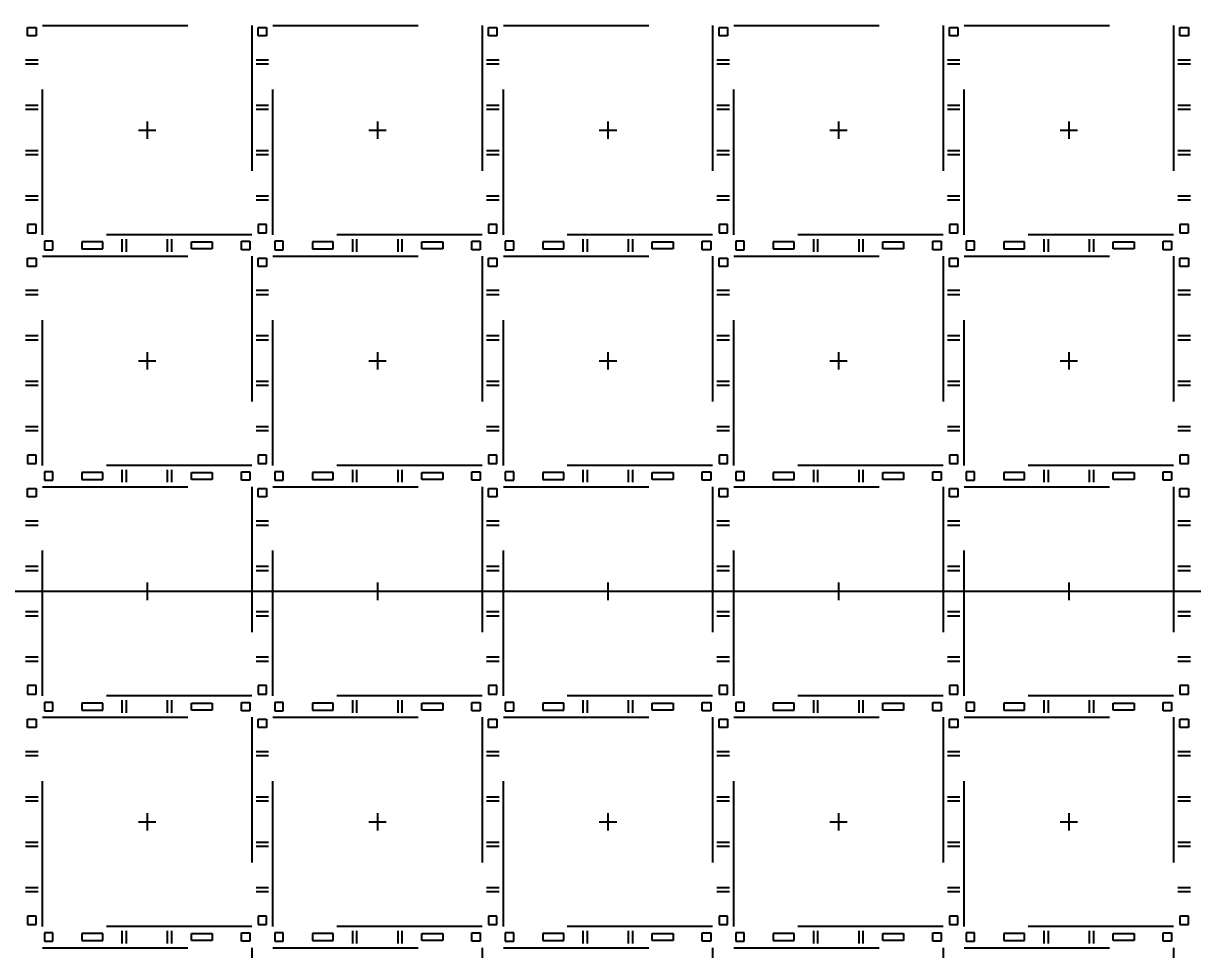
# Model space of a CAD drawing. Header units: millimetres. Extents: x 403.41 to 412.09, y 87.14 to 92.98.
# Drawn here: x 406.911 to 407.917, y 89.84 to 90.637 of the extents above; entities that cross this region are included whole.
import ezdxf

# ---------------------------------------------------------------- set-up
doc = ezdxf.new("R2010")
doc.units = ezdxf.units.MM
doc.header["$LTSCALE"] = 0.5
doc.header["$PDMODE"] = 98
for name, pattern in [('CENTER', [50.8, 31.75, -6.35, 6.35, -6.35]), ('HIDDEN', [0.375, 0.25, -0.125]), ('PHANTOM', [2.5, 1.25, -0.25, 0.25, -0.25, 0.25, -0.25])]:
    doc.linetypes.add(name, pattern=pattern)
for name, color, linetype in [('BTM', 7, 'HIDDEN'), ('CEN', 2, 'CENTER'), ('DIM', 3, 'Continuous'), ('PKG', 1, 'PHANTOM')]:
    doc.layers.add(name, color=color, linetype=linetype)
doc.styles.add('SIMPLEX', font='simplex.shx', dxfattribs={"bigfont": 'AllInOneBig.shx'})
doc.dimstyles.new('Standard2', dxfattribs={"dimtxt": 0.07, "dimasz": 0.08, "dimexe": 0.01, "dimexo": 0.01, "dimgap": 0.015, "dimtad": 1, "dimdec": 3, "dimlfac": 16.666667, "dimrnd": 0.0001, "dimzin": 1, "dimtxsty": 'SIMPLEX', "dimcen": 0.01, "dimclrd": 256, "dimclre": 256, "dimclrt": 256, "dimazin": 3, "dimtp": 0.03, "dimtm": 0.05, "dimtfac": 0.8, "dimtdec": 3, "dimtmove": 0, "dimatfit": 3, "dimfxl": 0.05, "dimtzin": 4, "dimlwd": -1, "dimlwe": -1})

# ---------------------------------------------------------------- blocks, each defined once
blk = doc.blocks.new('*D55')
at = {"layer": 'Defpoints', "color": 0, "ltscale": 0.1, "transparency": 16777216}
for p in [(406.7204, 90.1484), (406.7295, 90.1484), (409.2231, 90.1484)]:
    blk.add_point(p, dxfattribs=at)
at = {"layer": 'DIM', "ltscale": 0.1, "transparency": 16777216}
blk.add_line((406.7395, 90.1484), (409.2231, 90.1484), dxfattribs=at)
at = {"layer": 'DIM', "ltscale": 0.1, "transparency": 16777216, "insert": (409.3781, 90.1484), "char_height": 0.07, "attachment_point": 5, "rotation": 360, "style": 'SIMPLEX'}
blk.add_mtext('\\A1;0.000', dxfattribs=at)
blk = doc.blocks.new('*D54')
at = {"layer": 'Defpoints', "color": 0, "ltscale": 0.1, "transparency": 16777216}
for p in [(407.8604, 92.6376), (407.8604, 92.2273), (406.7204, 90.1484)]:
    blk.add_point(p, dxfattribs=at)
at = {"layer": 'DIM', "ltscale": 0.1, "transparency": 16777216}
blk.add_line((407.8604, 92.2373), (407.8604, 92.6376), dxfattribs=at)
at = {"layer": 'DIM', "ltscale": 0.1, "transparency": 16777216, "insert": (407.8604, 92.8193), "char_height": 0.07, "attachment_point": 5, "rotation": 90, "style": 'SIMPLEX'}
blk.add_mtext('\\A1;19.000', dxfattribs=at)
blk = doc.blocks.new('*D37')
at = {"layer": 'Defpoints', "color": 0, "ltscale": 0.1, "transparency": 16777216}
for p in [(408.6252, 92.6376), (408.6252, 92.2904), (406.7204, 90.1484)]:
    blk.add_point(p, dxfattribs=at)
at = {"layer": 'DIM', "ltscale": 0.1, "transparency": 16777216}
blk.add_line((408.6252, 92.3004), (408.6252, 92.6376), dxfattribs=at)
at = {"layer": 'DIM', "ltscale": 0.1, "transparency": 16777216, "insert": (408.6252, 92.8193), "char_height": 0.07, "attachment_point": 5, "rotation": 90, "style": 'SIMPLEX'}
blk.add_mtext('\\A1;31.747', dxfattribs=at)
blk = doc.blocks.new('*D38')
at = {"layer": 'Defpoints', "color": 0, "ltscale": 0.1, "transparency": 16777216}
for p in [(408.5262, 92.6376), (408.5952, 91.7654), (406.7204, 90.1484)]:
    blk.add_point(p, dxfattribs=at)
at = {"layer": 'DIM', "ltscale": 0.1, "transparency": 16777216}
for p, q in [((408.5262, 92.4776), (408.5262, 92.6376)), ((408.5952, 92.3176), (408.5262, 92.4776)), ((408.5952, 91.7754), (408.5952, 92.3176))]:
    blk.add_line(p, q, dxfattribs=at)
at = {"layer": 'DIM', "ltscale": 0.1, "transparency": 16777216, "insert": (408.5262, 92.8193), "char_height": 0.07, "attachment_point": 5, "rotation": 90, "style": 'SIMPLEX'}
blk.add_mtext('\\A1;31.247', dxfattribs=at)
blk = doc.blocks.new('*D39')
at = {"layer": 'Defpoints', "color": 0, "ltscale": 0.1, "transparency": 16777216}
for p in [(408.7452, 92.6376), (408.7452, 92.2211), (406.7204, 90.1484)]:
    blk.add_point(p, dxfattribs=at)
at = {"layer": 'DIM', "ltscale": 0.1, "transparency": 16777216}
blk.add_line((408.7452, 92.2311), (408.7452, 92.6376), dxfattribs=at)
at = {"layer": 'DIM', "ltscale": 0.1, "transparency": 16777216, "insert": (408.7452, 92.8259), "char_height": 0.07, "attachment_point": 5, "rotation": 90, "style": 'SIMPLEX'}
blk.add_mtext('\\A1;33.747', dxfattribs=at)
blk = doc.blocks.new('*D40')
at = {"layer": 'Defpoints', "color": 0, "ltscale": 0.1, "transparency": 16777216}
for p in [(408.41, 92.6376), (408.4452, 92.2004), (406.7204, 90.1484)]:
    blk.add_point(p, dxfattribs=at)
at = {"layer": 'DIM', "ltscale": 0.1, "transparency": 16777216}
for p, q in [((408.41, 92.4776), (408.41, 92.6376)), ((408.4452, 92.3604), (408.41, 92.4776)), ((408.4452, 92.2104), (408.4452, 92.3604))]:
    blk.add_line(p, q, dxfattribs=at)
at = {"layer": 'DIM', "ltscale": 0.1, "transparency": 16777216, "insert": (408.41, 92.8259), "char_height": 0.07, "attachment_point": 5, "rotation": 90, "style": 'SIMPLEX'}
blk.add_mtext('\\A1;28.747', dxfattribs=at)
blk = doc.blocks.new('*D17')
at = {"layer": 'Defpoints', "color": 0, "ltscale": 0.1, "transparency": 16777216}
for p in [(409.2231, 92.2504), (408.4987, 92.2004), (406.7204, 90.1484)]:
    blk.add_point(p, dxfattribs=at)
at = {"layer": 'DIM', "ltscale": 0.1, "transparency": 16777216}
for p, q in [((408.9031, 92.2004), (409.0631, 92.2504)), ((409.0631, 92.2504), (409.2231, 92.2504)), ((408.5087, 92.2004), (408.9031, 92.2004))]:
    blk.add_line(p, q, dxfattribs=at)
at = {"layer": 'DIM', "ltscale": 0.1, "transparency": 16777216, "insert": (409.4114, 92.2504), "char_height": 0.07, "attachment_point": 5, "rotation": 360, "style": 'SIMPLEX'}
blk.add_mtext('\\A1;34.200', dxfattribs=at)
blk = doc.blocks.new('*D18')
at = {"layer": 'Defpoints', "color": 0, "ltscale": 0.1, "transparency": 16777216}
for p in [(409.2231, 92.1544), (408.6252, 92.1044), (406.7204, 90.1484)]:
    blk.add_point(p, dxfattribs=at)
at = {"layer": 'DIM', "ltscale": 0.1, "transparency": 16777216}
for p, q in [((408.9031, 92.1044), (409.0631, 92.1544)), ((409.0631, 92.1544), (409.2231, 92.1544)), ((408.6352, 92.1044), (408.9031, 92.1044))]:
    blk.add_line(p, q, dxfattribs=at)
at = {"layer": 'DIM', "ltscale": 0.1, "transparency": 16777216, "insert": (409.4114, 92.1544), "char_height": 0.07, "attachment_point": 5, "rotation": 360, "style": 'SIMPLEX'}
blk.add_mtext('\\A1;32.600', dxfattribs=at)
blk = doc.blocks.new('*D19')
at = {"layer": 'Defpoints', "color": 0, "ltscale": 0.1, "transparency": 16777216}
for p in [(408.7452, 91.7654), (409.2231, 91.7654), (406.7204, 90.1484)]:
    blk.add_point(p, dxfattribs=at)
at = {"layer": 'DIM', "ltscale": 0.1, "transparency": 16777216}
blk.add_line((408.7552, 91.7654), (409.2231, 91.7654), dxfattribs=at)
at = {"layer": 'DIM', "ltscale": 0.1, "transparency": 16777216, "insert": (409.4114, 91.7654), "char_height": 0.07, "attachment_point": 5, "rotation": 360, "style": 'SIMPLEX'}
blk.add_mtext('\\A1;26.950', dxfattribs=at)
blk = doc.blocks.new('*D20')
at = {"layer": 'Defpoints', "color": 0, "ltscale": 0.1, "transparency": 16777216}
for p in [(408.7452, 91.2854), (409.2231, 91.2854), (406.7204, 90.1484)]:
    blk.add_point(p, dxfattribs=at)
at = {"layer": 'DIM', "ltscale": 0.1, "transparency": 16777216}
blk.add_line((408.7552, 91.2854), (409.2231, 91.2854), dxfattribs=at)
at = {"layer": 'DIM', "ltscale": 0.1, "transparency": 16777216, "insert": (409.4047, 91.2854), "char_height": 0.07, "attachment_point": 5, "rotation": 360, "style": 'SIMPLEX'}
blk.add_mtext('\\A1;18.950', dxfattribs=at)
blk = doc.blocks.new('*D21')
at = {"layer": 'Defpoints', "color": 0, "ltscale": 0.1, "transparency": 16777216}
for p in [(408.7452, 90.8954), (409.2231, 90.8954), (406.7204, 90.1484)]:
    blk.add_point(p, dxfattribs=at)
at = {"layer": 'DIM', "ltscale": 0.1, "transparency": 16777216}
blk.add_line((408.7552, 90.8954), (409.2231, 90.8954), dxfattribs=at)
at = {"layer": 'DIM', "ltscale": 0.1, "transparency": 16777216, "insert": (409.4047, 90.8954), "char_height": 0.07, "attachment_point": 5, "rotation": 360, "style": 'SIMPLEX'}
blk.add_mtext('\\A1;12.450', dxfattribs=at)
blk = doc.blocks.new('*D22')
at = {"layer": 'Defpoints', "color": 0, "ltscale": 0.1, "transparency": 16777216}
for p in [(408.7452, 90.4154), (409.2231, 90.4154), (406.7204, 90.1484)]:
    blk.add_point(p, dxfattribs=at)
at = {"layer": 'DIM', "ltscale": 0.1, "transparency": 16777216}
blk.add_line((408.7552, 90.4154), (409.2231, 90.4154), dxfattribs=at)
at = {"layer": 'DIM', "ltscale": 0.1, "transparency": 16777216, "insert": (409.3781, 90.4154), "char_height": 0.07, "attachment_point": 5, "rotation": 360, "style": 'SIMPLEX'}
blk.add_mtext('\\A1;4.450', dxfattribs=at)
blk = doc.blocks.new('*D23')
at = {"layer": 'Defpoints', "color": 0, "ltscale": 0.1, "transparency": 16777216}
for p in [(406.7204, 90.1484), (408.7452, 89.9654), (409.2231, 89.9654)]:
    blk.add_point(p, dxfattribs=at)
at = {"layer": 'DIM', "ltscale": 0.1, "transparency": 16777216}
blk.add_line((408.7552, 89.9654), (409.2231, 89.9654), dxfattribs=at)
at = {"layer": 'DIM', "ltscale": 0.1, "transparency": 16777216, "insert": (409.3781, 89.9654), "char_height": 0.07, "attachment_point": 5, "rotation": 360, "style": 'SIMPLEX'}
blk.add_mtext('\\A1;3.050', dxfattribs=at)
blk = doc.blocks.new('*D24')
at = {"layer": 'Defpoints', "color": 0, "ltscale": 0.1, "transparency": 16777216}
for p in [(406.7204, 90.1484), (408.7452, 89.4854), (409.2231, 89.4854)]:
    blk.add_point(p, dxfattribs=at)
at = {"layer": 'DIM', "ltscale": 0.1, "transparency": 16777216}
blk.add_line((408.7552, 89.4854), (409.2231, 89.4854), dxfattribs=at)
at = {"layer": 'DIM', "ltscale": 0.1, "transparency": 16777216, "insert": (409.3981, 89.4854), "char_height": 0.07, "attachment_point": 5, "rotation": 360, "style": 'SIMPLEX'}
blk.add_mtext('\\A1;11.050', dxfattribs=at)
blk = doc.blocks.new('*D25')
at = {"layer": 'Defpoints', "color": 0, "ltscale": 0.1, "transparency": 16777216}
for p in [(406.7204, 90.1484), (408.6252, 88.0904), (409.2231, 88.0904)]:
    blk.add_point(p, dxfattribs=at)
at = {"layer": 'DIM', "ltscale": 0.1, "transparency": 16777216}
for p, q in [((408.6352, 88.0904), (408.9031, 88.0904)), ((408.9031, 88.0904), (409.0631, 88.0904)), ((409.0631, 88.0904), (409.2231, 88.0904))]:
    blk.add_line(p, q, dxfattribs=at)
at = {"layer": 'DIM', "ltscale": 0.1, "transparency": 16777216, "insert": (409.4114, 88.0904), "char_height": 0.07, "attachment_point": 5, "rotation": 360, "style": 'SIMPLEX'}
blk.add_mtext('\\A1;34.300', dxfattribs=at)
blk = doc.blocks.new('*D26')
at = {"layer": 'Defpoints', "color": 0, "ltscale": 0.1, "transparency": 16777216}
for p in [(406.7204, 90.1484), (408.6252, 88.2284), (409.2231, 88.1846)]:
    blk.add_point(p, dxfattribs=at)
at = {"layer": 'DIM', "ltscale": 0.1, "transparency": 16777216}
for p, q in [((408.6352, 88.2284), (408.9031, 88.2284)), ((408.9031, 88.2284), (409.0631, 88.1846)), ((409.0631, 88.1846), (409.2231, 88.1846))]:
    blk.add_line(p, q, dxfattribs=at)
at = {"layer": 'DIM', "ltscale": 0.1, "transparency": 16777216, "insert": (409.4114, 88.1846), "char_height": 0.07, "attachment_point": 5, "rotation": 360, "style": 'SIMPLEX'}
blk.add_mtext('\\A1;32.000', dxfattribs=at)
blk = doc.blocks.new('*D28')
at = {"layer": 'Defpoints', "color": 0, "ltscale": 0.1, "transparency": 16777216}
for p in [(406.7204, 90.1484), (407.7794, 88.1415), (407.7794, 87.9087)]:
    blk.add_point(p, dxfattribs=at)
at = {"layer": 'DIM', "ltscale": 0.1, "transparency": 16777216}
blk.add_line((407.7794, 88.1315), (407.7794, 87.9087), dxfattribs=at)
at = {"layer": 'DIM', "ltscale": 0.1, "transparency": 16777216, "insert": (407.7794, 87.7271), "char_height": 0.07, "attachment_point": 5, "rotation": 90, "style": 'SIMPLEX'}
blk.add_mtext('\\A1;17.650', dxfattribs=at)
blk = doc.blocks.new('*D29')
at = {"layer": 'Defpoints', "color": 0, "ltscale": 0.1, "transparency": 16777216}
for p in [(406.7204, 90.1484), (408.6252, 88.2284), (408.6252, 87.9087)]:
    blk.add_point(p, dxfattribs=at)
at = {"layer": 'DIM', "ltscale": 0.1, "transparency": 16777216}
blk.add_line((408.6252, 88.2184), (408.6252, 87.9087), dxfattribs=at)
at = {"layer": 'DIM', "ltscale": 0.1, "transparency": 16777216, "insert": (408.6252, 87.7271), "char_height": 0.07, "attachment_point": 5, "rotation": 90, "style": 'SIMPLEX'}
blk.add_mtext('\\A1;31.747', dxfattribs=at)
blk = doc.blocks.new('*D57')
at = {"layer": 'Defpoints', "color": 0, "linetype": 'ByBlock', "ltscale": 0.1, "transparency": 16777216}
for p in [(409.2231, 92.3354), (408.7452, 92.2211), (406.7204, 90.1484)]:
    blk.add_point(p, dxfattribs=at)
at = {"layer": 'DIM', "ltscale": 0.1, "transparency": 16777216}
for p, q in [((408.9052, 92.2211), (409.0631, 92.3354)), ((409.0631, 92.3354), (409.2231, 92.3354)), ((408.7552, 92.2211), (408.9052, 92.2211))]:
    blk.add_line(p, q, dxfattribs=at)
at = {"layer": 'DIM', "linetype": 'ByBlock', "ltscale": 0.1, "transparency": 16777216, "insert": (409.4114, 92.3354), "char_height": 0.07, "attachment_point": 5, "style": 'SIMPLEX'}
blk.add_mtext('\\A1;34.545', dxfattribs=at)
blk = doc.blocks.new('*U218')
at = {"layer": 'CEN', "ltscale": 0.2}
for p, q in [((-0.0075, 0), (0.0075, 0)), ((0, 0.0075), (0, -0.0075))]:
    blk.add_line(p, q, dxfattribs=at)
at = {"layer": 'PKG', "color": 1, "ltscale": 0.2}
blk.add_lwpolyline([(-0.09, -0.09), (-0.09, 0.09), (0.09, 0.09), (0.09, -0.09)], close=True, dxfattribs=at)
blk = doc.blocks.new('*U219')
at = {"color": 0, "linetype": 'ByBlock', "lineweight": -2, "transparency": 16777216}
for p in [(1.7847, 1.983), (1.983, 1.983), (2.1813, 1.983), (2.3796, 1.983), (2.5779, 1.983), (1.7847, 1.7847), (1.983, 1.7847), (2.1813, 1.7847), (2.3796, 1.7847), (2.5779, 1.7847), (1.7847, 1.5864), (1.983, 1.5864), (2.1813, 1.5864), (2.3796, 1.5864), (2.5779, 1.5864), (1.7847, 1.3881), (1.983, 1.3881), (2.1813, 1.3881), (2.3796, 1.3881), (2.5779, 1.3881), (1.7847, 1.1898), (1.983, 1.1898), (2.1813, 1.1898), (2.3796, 1.1898), (2.5779, 1.1898)]:
    blk.add_blockref('*U218', p, dxfattribs=at)

msp = doc.modelspace()

# ---------------------------------------------------------------- linework, layer by layer
at = {"layer": 'BTM', "ltscale": 0.02}
for p, q in [((406.924083, 90.605267), (406.913283, 90.605267)), ((407.122383, 90.605267), (407.111583, 90.605267)), ((407.320683, 90.605267), (407.309883, 90.605267)), ((407.518983, 90.605267), (407.508183, 90.605267)), ((407.717283, 90.605267), (407.706483, 90.605267)), ((407.915583, 90.605267), (407.904783, 90.605267)), ((406.924083, 90.601667), (406.913283, 90.601667)), ((407.122383, 90.601667), (407.111583, 90.601667)), ((407.320683, 90.601667), (407.309883, 90.601667)), ((407.518983, 90.601667), (407.508183, 90.601667)), ((407.717283, 90.601667), (407.706483, 90.601667)), ((407.915583, 90.601667), (407.904783, 90.601667)), ((406.924083, 90.566267), (406.913283, 90.566267)), ((407.122383, 90.566267), (407.111583, 90.566267)), ((407.320683, 90.566267), (407.309883, 90.566267)), ((407.518983, 90.566267), (407.508183, 90.566267)), ((407.717283, 90.566267), (407.706483, 90.566267)), ((407.915583, 90.566267), (407.904783, 90.566267)), ((406.924083, 90.562667), (406.913283, 90.562667)), ((407.122383, 90.562667), (407.111583, 90.562667)), ((407.320683, 90.562667), (407.309883, 90.562667)), ((407.518983, 90.562667), (407.508183, 90.562667)), ((407.717283, 90.562667), (407.706483, 90.562667)), ((407.915583, 90.562667), (407.904783, 90.562667)), ((406.924083, 90.527267), (406.913283, 90.527267)), ((407.122383, 90.527267), (407.111583, 90.527267)), ((407.320683, 90.527267), (407.309883, 90.527267)), ((407.518983, 90.527267), (407.508183, 90.527267)), ((407.717283, 90.527267), (407.706483, 90.527267)), ((407.915583, 90.527267), (407.904783, 90.527267)), ((406.924083, 90.523667), (406.913283, 90.523667)), ((407.122383, 90.523667), (407.111583, 90.523667)), ((407.320683, 90.523667), (407.309883, 90.523667)), ((407.518983, 90.523667), (407.508183, 90.523667)), ((407.717283, 90.523667), (407.706483, 90.523667)), ((407.915583, 90.523667), (407.904783, 90.523667)), ((406.924083, 90.488267), (406.913283, 90.488267)), ((406.924083, 90.484667), (406.913283, 90.484667)), ((407.122383, 90.488267), (407.111583, 90.488267)), ((407.122383, 90.484667), (407.111583, 90.484667)), ((407.320683, 90.488267), (407.309883, 90.488267)), ((407.320683, 90.484667), (407.309883, 90.484667)), ((407.518983, 90.488267), (407.508183, 90.488267)), ((407.518983, 90.484667), (407.508183, 90.484667)), ((407.717283, 90.488267), (407.706483, 90.488267)), ((407.717283, 90.484667), (407.706483, 90.484667)), ((407.915583, 90.488267), (407.904783, 90.488267)), ((407.915583, 90.484667), (407.904783, 90.484667)), ((406.996533, 90.440417), (406.996533, 90.451217)), ((407.000133, 90.440417), (407.000133, 90.451217)), ((407.035533, 90.440417), (407.035533, 90.451217)), ((407.039133, 90.440417), (407.039133, 90.451217)), ((407.194833, 90.440417), (407.194833, 90.451217)), ((407.198433, 90.440417), (407.198433, 90.451217)), ((407.233833, 90.440417), (407.233833, 90.451217)), ((407.237433, 90.440417), (407.237433, 90.451217)), ((407.393133, 90.440417), (407.393133, 90.451217)), ((407.396733, 90.440417), (407.396733, 90.451217)), ((407.432133, 90.440417), (407.432133, 90.451217)), ((407.435733, 90.440417), (407.435733, 90.451217)), ((407.591433, 90.440417), (407.591433, 90.451217)), ((407.595033, 90.440417), (407.595033, 90.451217)), ((407.630433, 90.440417), (407.630433, 90.451217)), ((407.634033, 90.440417), (407.634033, 90.451217)), ((407.789733, 90.440417), (407.789733, 90.451217)), ((407.793333, 90.440417), (407.793333, 90.451217)), ((407.828733, 90.440417), (407.828733, 90.451217)), ((407.832333, 90.440417), (407.832333, 90.451217)), ((406.924083, 90.406967), (406.913283, 90.406967)), ((407.122383, 90.406967), (407.111583, 90.406967)), ((407.320683, 90.406967), (407.309883, 90.406967)), ((407.518983, 90.406967), (407.508183, 90.406967)), ((407.717283, 90.406967), (407.706483, 90.406967)), ((407.915583, 90.406967), (407.904783, 90.406967)), ((406.924083, 90.403367), (406.913283, 90.403367)), ((407.122383, 90.403367), (407.111583, 90.403367)), ((407.320683, 90.403367), (407.309883, 90.403367)), ((407.518983, 90.403367), (407.508183, 90.403367)), ((407.717283, 90.403367), (407.706483, 90.403367)), ((407.915583, 90.403367), (407.904783, 90.403367)), ((406.924083, 90.367967), (406.913283, 90.367967)), ((406.924083, 90.364367), (406.913283, 90.364367)), ((407.122383, 90.367967), (407.111583, 90.367967)), ((407.122383, 90.364367), (407.111583, 90.364367)), ((407.320683, 90.367967), (407.309883, 90.367967)), ((407.320683, 90.364367), (407.309883, 90.364367)), ((407.518983, 90.367967), (407.508183, 90.367967)), ((407.518983, 90.364367), (407.508183, 90.364367)), ((407.717283, 90.367967), (407.706483, 90.367967)), ((407.717283, 90.364367), (407.706483, 90.364367)), ((407.915583, 90.367967), (407.904783, 90.367967)), ((407.915583, 90.364367), (407.904783, 90.364367)), ((406.924083, 90.328967), (406.913283, 90.328967)), ((406.924083, 90.325367), (406.913283, 90.325367)), ((407.122383, 90.328967), (407.111583, 90.328967)), ((407.122383, 90.325367), (407.111583, 90.325367)), ((407.320683, 90.328967), (407.309883, 90.328967)), ((407.320683, 90.325367), (407.309883, 90.325367)), ((407.518983, 90.328967), (407.508183, 90.328967)), ((407.518983, 90.325367), (407.508183, 90.325367)), ((407.717283, 90.328967), (407.706483, 90.328967)), ((407.717283, 90.325367), (407.706483, 90.325367)), ((407.915583, 90.328967), (407.904783, 90.328967)), ((407.915583, 90.325367), (407.904783, 90.325367)), ((406.924083, 90.289967), (406.913283, 90.289967)), ((406.924083, 90.286367), (406.913283, 90.286367)), ((407.122383, 90.289967), (407.111583, 90.289967)), ((407.122383, 90.286367), (407.111583, 90.286367)), ((407.320683, 90.289967), (407.309883, 90.289967)), ((407.320683, 90.286367), (407.309883, 90.286367)), ((407.518983, 90.289967), (407.508183, 90.289967)), ((407.518983, 90.286367), (407.508183, 90.286367)), ((407.717283, 90.289967), (407.706483, 90.289967)), ((407.717283, 90.286367), (407.706483, 90.286367)), ((407.915583, 90.289967), (407.904783, 90.289967)), ((407.915583, 90.286367), (407.904783, 90.286367)), ((406.996533, 90.242117), (406.996533, 90.252917)), ((407.000133, 90.242117), (407.000133, 90.252917)), ((407.035533, 90.242117), (407.035533, 90.252917)), ((407.039133, 90.242117), (407.039133, 90.252917)), ((407.194833, 90.242117), (407.194833, 90.252917)), ((407.198433, 90.242117), (407.198433, 90.252917)), ((407.233833, 90.242117), (407.233833, 90.252917)), ((407.237433, 90.242117), (407.237433, 90.252917)), ((407.393133, 90.242117), (407.393133, 90.252917)), ((407.396733, 90.242117), (407.396733, 90.252917)), ((407.432133, 90.242117), (407.432133, 90.252917)), ((407.435733, 90.242117), (407.435733, 90.252917)), ((407.591433, 90.242117), (407.591433, 90.252917)), ((407.595033, 90.242117), (407.595033, 90.252917)), ((407.630433, 90.242117), (407.630433, 90.252917)), ((407.634033, 90.242117), (407.634033, 90.252917)), ((407.789733, 90.242117), (407.789733, 90.252917)), ((407.793333, 90.242117), (407.793333, 90.252917)), ((407.828733, 90.242117), (407.828733, 90.252917)), ((407.832333, 90.242117), (407.832333, 90.252917)), ((406.924083, 90.208667), (406.913283, 90.208667)), ((406.924083, 90.205067), (406.913283, 90.205067)), ((407.122383, 90.208667), (407.111583, 90.208667)), ((407.122383, 90.205067), (407.111583, 90.205067)), ((407.320683, 90.208667), (407.309883, 90.208667)), ((407.320683, 90.205067), (407.309883, 90.205067)), ((407.518983, 90.208667), (407.508183, 90.208667)), ((407.518983, 90.205067), (407.508183, 90.205067)), ((407.717283, 90.208667), (407.706483, 90.208667)), ((407.717283, 90.205067), (407.706483, 90.205067)), ((407.915583, 90.208667), (407.904783, 90.208667)), ((407.915583, 90.205067), (407.904783, 90.205067)), ((406.924083, 90.169667), (406.913283, 90.169667)), ((406.924083, 90.166067), (406.913283, 90.166067)), ((407.122383, 90.169667), (407.111583, 90.169667)), ((407.122383, 90.166067), (407.111583, 90.166067)), ((407.320683, 90.169667), (407.309883, 90.169667)), ((407.320683, 90.166067), (407.309883, 90.166067)), ((407.518983, 90.169667), (407.508183, 90.169667)), ((407.518983, 90.166067), (407.508183, 90.166067)), ((407.717283, 90.169667), (407.706483, 90.169667)), ((407.717283, 90.166067), (407.706483, 90.166067)), ((407.915583, 90.169667), (407.904783, 90.169667)), ((407.915583, 90.166067), (407.904783, 90.166067)), ((406.924083, 90.130667), (406.913283, 90.130667)), ((406.924083, 90.127067), (406.913283, 90.127067)), ((407.122383, 90.130667), (407.111583, 90.130667)), ((407.122383, 90.127067), (407.111583, 90.127067)), ((407.320683, 90.130667), (407.309883, 90.130667)), ((407.320683, 90.127067), (407.309883, 90.127067)), ((407.518983, 90.130667), (407.508183, 90.130667)), ((407.518983, 90.127067), (407.508183, 90.127067)), ((407.717283, 90.130667), (407.706483, 90.130667)), ((407.717283, 90.127067), (407.706483, 90.127067)), ((407.915583, 90.130667), (407.904783, 90.130667)), ((407.915583, 90.127067), (407.904783, 90.127067)), ((406.924083, 90.091667), (406.913283, 90.091667)), ((406.924083, 90.088067), (406.913283, 90.088067)), ((407.122383, 90.091667), (407.111583, 90.091667)), ((407.122383, 90.088067), (407.111583, 90.088067)), ((407.320683, 90.091667), (407.309883, 90.091667)), ((407.320683, 90.088067), (407.309883, 90.088067)), ((407.518983, 90.091667), (407.508183, 90.091667)), ((407.518983, 90.088067), (407.508183, 90.088067)), ((407.717283, 90.091667), (407.706483, 90.091667)), ((407.717283, 90.088067), (407.706483, 90.088067)), ((407.915583, 90.091667), (407.904783, 90.091667)), ((407.915583, 90.088067), (407.904783, 90.088067)), ((406.996533, 90.043817), (406.996533, 90.054617)), ((407.000133, 90.043817), (407.000133, 90.054617)), ((407.035533, 90.043817), (407.035533, 90.054617)), ((407.039133, 90.043817), (407.039133, 90.054617)), ((407.194833, 90.043817), (407.194833, 90.054617)), ((407.198433, 90.043817), (407.198433, 90.054617)), ((407.233833, 90.043817), (407.233833, 90.054617)), ((407.237433, 90.043817), (407.237433, 90.054617)), ((407.393133, 90.043817), (407.393133, 90.054617)), ((407.396733, 90.043817), (407.396733, 90.054617)), ((407.432133, 90.043817), (407.432133, 90.054617)), ((407.435733, 90.043817), (407.435733, 90.054617)), ((407.591433, 90.043817), (407.591433, 90.054617)), ((407.595033, 90.043817), (407.595033, 90.054617)), ((407.630433, 90.043817), (407.630433, 90.054617)), ((407.634033, 90.043817), (407.634033, 90.054617)), ((407.789733, 90.043817), (407.789733, 90.054617)), ((407.793333, 90.043817), (407.793333, 90.054617)), ((407.828733, 90.043817), (407.828733, 90.054617)), ((407.832333, 90.043817), (407.832333, 90.054617)), ((406.924083, 90.010367), (406.913283, 90.010367)), ((406.924083, 90.006767), (406.913283, 90.006767)), ((407.122383, 90.010367), (407.111583, 90.010367)), ((407.122383, 90.006767), (407.111583, 90.006767)), ((407.320683, 90.010367), (407.309883, 90.010367)), ((407.320683, 90.006767), (407.309883, 90.006767)), ((407.518983, 90.010367), (407.508183, 90.010367)), ((407.518983, 90.006767), (407.508183, 90.006767)), ((407.717283, 90.010367), (407.706483, 90.010367)), ((407.717283, 90.006767), (407.706483, 90.006767)), ((407.915583, 90.010367), (407.904783, 90.010367)), ((407.915583, 90.006767), (407.904783, 90.006767)), ((406.924083, 89.971367), (406.913283, 89.971367)), ((407.122383, 89.971367), (407.111583, 89.971367)), ((407.320683, 89.971367), (407.309883, 89.971367)), ((407.518983, 89.971367), (407.508183, 89.971367)), ((407.717283, 89.971367), (407.706483, 89.971367)), ((407.915583, 89.971367), (407.904783, 89.971367)), ((406.924083, 89.967767), (406.913283, 89.967767)), ((407.122383, 89.967767), (407.111583, 89.967767)), ((407.320683, 89.967767), (407.309883, 89.967767)), ((407.518983, 89.967767), (407.508183, 89.967767)), ((407.717283, 89.967767), (407.706483, 89.967767)), ((407.915583, 89.967767), (407.904783, 89.967767)), ((406.924083, 89.932367), (406.913283, 89.932367)), ((407.122383, 89.932367), (407.111583, 89.932367)), ((407.320683, 89.932367), (407.309883, 89.932367)), ((407.518983, 89.932367), (407.508183, 89.932367)), ((407.717283, 89.932367), (407.706483, 89.932367)), ((407.915583, 89.932367), (407.904783, 89.932367)), ((406.924083, 89.928767), (406.913283, 89.928767)), ((407.122383, 89.928767), (407.111583, 89.928767)), ((407.320683, 89.928767), (407.309883, 89.928767)), ((407.518983, 89.928767), (407.508183, 89.928767)), ((407.717283, 89.928767), (407.706483, 89.928767)), ((407.915583, 89.928767), (407.904783, 89.928767)), ((406.924083, 89.893367), (406.913283, 89.893367)), ((407.122383, 89.893367), (407.111583, 89.893367)), ((407.320683, 89.893367), (407.309883, 89.893367)), ((407.518983, 89.893367), (407.508183, 89.893367)), ((407.717283, 89.893367), (407.706483, 89.893367)), ((407.915583, 89.893367), (407.904783, 89.893367)), ((406.924083, 89.889767), (406.913283, 89.889767)), ((407.122383, 89.889767), (407.111583, 89.889767)), ((407.320683, 89.889767), (407.309883, 89.889767)), ((407.518983, 89.889767), (407.508183, 89.889767)), ((407.717283, 89.889767), (407.706483, 89.889767)), ((407.915583, 89.889767), (407.904783, 89.889767)), ((406.996533, 89.845517), (406.996533, 89.856317)), ((407.000133, 89.845517), (407.000133, 89.856317)), ((407.035533, 89.845517), (407.035533, 89.856317)), ((407.039133, 89.845517), (407.039133, 89.856317)), ((407.194833, 89.845517), (407.194833, 89.856317)), ((407.198433, 89.845517), (407.198433, 89.856317)), ((407.233833, 89.845517), (407.233833, 89.856317)), ((407.237433, 89.845517), (407.237433, 89.856317)), ((407.393133, 89.845517), (407.393133, 89.856317)), ((407.396733, 89.845517), (407.396733, 89.856317)), ((407.432133, 89.845517), (407.432133, 89.856317)), ((407.435733, 89.845517), (407.435733, 89.856317)), ((407.591433, 89.845517), (407.591433, 89.856317)), ((407.595033, 89.845517), (407.595033, 89.856317)), ((407.630433, 89.845517), (407.630433, 89.856317)), ((407.634033, 89.845517), (407.634033, 89.856317)), ((407.789733, 89.845517), (407.789733, 89.856317)), ((407.793333, 89.845517), (407.793333, 89.856317)), ((407.828733, 89.845517), (407.828733, 89.856317)), ((407.832333, 89.845517), (407.832333, 89.856317))]:
    msp.add_line(p, q, dxfattribs=at)
for points in [[(406.922283, 90.633317), (406.922283, 90.626117), (406.915083, 90.626117), (406.915083, 90.633317)], [(407.120583, 90.633317), (407.120583, 90.626117), (407.113383, 90.626117), (407.113383, 90.633317)], [(407.318883, 90.633317), (407.318883, 90.626117), (407.311683, 90.626117), (407.311683, 90.633317)], [(407.517183, 90.633317), (407.517183, 90.626117), (407.509983, 90.626117), (407.509983, 90.633317)], [(407.715483, 90.633317), (407.715483, 90.626117), (407.708283, 90.626117), (407.708283, 90.633317)], [(407.913783, 90.633317), (407.913783, 90.626117), (407.906583, 90.626117), (407.906583, 90.633317)], [(406.915083, 90.463817), (406.915083, 90.456617), (406.922283, 90.456617), (406.922283, 90.463817)], [(407.113383, 90.463817), (407.113383, 90.456617), (407.120583, 90.456617), (407.120583, 90.463817)], [(407.311683, 90.463817), (407.311683, 90.456617), (407.318883, 90.456617), (407.318883, 90.463817)], [(407.509983, 90.463817), (407.509983, 90.456617), (407.517183, 90.456617), (407.517183, 90.463817)], [(407.708283, 90.463817), (407.708283, 90.456617), (407.715483, 90.456617), (407.715483, 90.463817)], [(407.906583, 90.463817), (407.906583, 90.456617), (407.913783, 90.456617), (407.913783, 90.463817)], [(406.929483, 90.449417), (406.929483, 90.442217), (406.936683, 90.442217), (406.936683, 90.449417)], [(406.961733, 90.442817), (406.979733, 90.442817), (406.979733, 90.448817), (406.961733, 90.448817)], [(407.073933, 90.442817), (407.055933, 90.442817), (407.055933, 90.448817), (407.073933, 90.448817)], [(407.106183, 90.449417), (407.106183, 90.442217), (407.098983, 90.442217), (407.098983, 90.449417)], [(407.127783, 90.449417), (407.127783, 90.442217), (407.134983, 90.442217), (407.134983, 90.449417)], [(407.160033, 90.442817), (407.178033, 90.442817), (407.178033, 90.448817), (407.160033, 90.448817)], [(407.272233, 90.442817), (407.254233, 90.442817), (407.254233, 90.448817), (407.272233, 90.448817)], [(407.304483, 90.449417), (407.304483, 90.442217), (407.297283, 90.442217), (407.297283, 90.449417)], [(407.326083, 90.449417), (407.326083, 90.442217), (407.333283, 90.442217), (407.333283, 90.449417)], [(407.358333, 90.442817), (407.376333, 90.442817), (407.376333, 90.448817), (407.358333, 90.448817)], [(407.470533, 90.442817), (407.452533, 90.442817), (407.452533, 90.448817), (407.470533, 90.448817)], [(407.502783, 90.449417), (407.502783, 90.442217), (407.495583, 90.442217), (407.495583, 90.449417)], [(407.524383, 90.449417), (407.524383, 90.442217), (407.531583, 90.442217), (407.531583, 90.449417)], [(407.556633, 90.442817), (407.574633, 90.442817), (407.574633, 90.448817), (407.556633, 90.448817)], [(407.668833, 90.442817), (407.650833, 90.442817), (407.650833, 90.448817), (407.668833, 90.448817)], [(407.701083, 90.449417), (407.701083, 90.442217), (407.693883, 90.442217), (407.693883, 90.449417)], [(407.722683, 90.449417), (407.722683, 90.442217), (407.729883, 90.442217), (407.729883, 90.449417)], [(407.754933, 90.442817), (407.772933, 90.442817), (407.772933, 90.448817), (407.754933, 90.448817)], [(407.867133, 90.442817), (407.849133, 90.442817), (407.849133, 90.448817), (407.867133, 90.448817)], [(407.899383, 90.449417), (407.899383, 90.442217), (407.892183, 90.442217), (407.892183, 90.449417)], [(406.922283, 90.435017), (406.922283, 90.427817), (406.915083, 90.427817), (406.915083, 90.435017)], [(407.120583, 90.435017), (407.120583, 90.427817), (407.113383, 90.427817), (407.113383, 90.435017)], [(407.318883, 90.435017), (407.318883, 90.427817), (407.311683, 90.427817), (407.311683, 90.435017)], [(407.517183, 90.435017), (407.517183, 90.427817), (407.509983, 90.427817), (407.509983, 90.435017)], [(407.715483, 90.435017), (407.715483, 90.427817), (407.708283, 90.427817), (407.708283, 90.435017)], [(407.913783, 90.435017), (407.913783, 90.427817), (407.906583, 90.427817), (407.906583, 90.435017)], [(406.915083, 90.265517), (406.915083, 90.258317), (406.922283, 90.258317), (406.922283, 90.265517)], [(407.113383, 90.265517), (407.113383, 90.258317), (407.120583, 90.258317), (407.120583, 90.265517)], [(407.311683, 90.265517), (407.311683, 90.258317), (407.318883, 90.258317), (407.318883, 90.265517)], [(407.509983, 90.265517), (407.509983, 90.258317), (407.517183, 90.258317), (407.517183, 90.265517)], [(407.708283, 90.265517), (407.708283, 90.258317), (407.715483, 90.258317), (407.715483, 90.265517)], [(407.906583, 90.265517), (407.906583, 90.258317), (407.913783, 90.258317), (407.913783, 90.265517)], [(406.929483, 90.251117), (406.929483, 90.243917), (406.936683, 90.243917), (406.936683, 90.251117)], [(406.961733, 90.244517), (406.979733, 90.244517), (406.979733, 90.250517), (406.961733, 90.250517)], [(407.073933, 90.244517), (407.055933, 90.244517), (407.055933, 90.250517), (407.073933, 90.250517)], [(407.106183, 90.251117), (407.106183, 90.243917), (407.098983, 90.243917), (407.098983, 90.251117)], [(407.127783, 90.251117), (407.127783, 90.243917), (407.134983, 90.243917), (407.134983, 90.251117)], [(407.160033, 90.244517), (407.178033, 90.244517), (407.178033, 90.250517), (407.160033, 90.250517)], [(407.272233, 90.244517), (407.254233, 90.244517), (407.254233, 90.250517), (407.272233, 90.250517)], [(407.304483, 90.251117), (407.304483, 90.243917), (407.297283, 90.243917), (407.297283, 90.251117)], [(407.326083, 90.251117), (407.326083, 90.243917), (407.333283, 90.243917), (407.333283, 90.251117)], [(407.358333, 90.244517), (407.376333, 90.244517), (407.376333, 90.250517), (407.358333, 90.250517)], [(407.470533, 90.244517), (407.452533, 90.244517), (407.452533, 90.250517), (407.470533, 90.250517)], [(407.502783, 90.251117), (407.502783, 90.243917), (407.495583, 90.243917), (407.495583, 90.251117)], [(407.524383, 90.251117), (407.524383, 90.243917), (407.531583, 90.243917), (407.531583, 90.251117)], [(407.556633, 90.244517), (407.574633, 90.244517), (407.574633, 90.250517), (407.556633, 90.250517)], [(407.668833, 90.244517), (407.650833, 90.244517), (407.650833, 90.250517), (407.668833, 90.250517)], [(407.701083, 90.251117), (407.701083, 90.243917), (407.693883, 90.243917), (407.693883, 90.251117)], [(407.722683, 90.251117), (407.722683, 90.243917), (407.729883, 90.243917), (407.729883, 90.251117)], [(407.754933, 90.244517), (407.772933, 90.244517), (407.772933, 90.250517), (407.754933, 90.250517)], [(407.867133, 90.244517), (407.849133, 90.244517), (407.849133, 90.250517), (407.867133, 90.250517)], [(407.899383, 90.251117), (407.899383, 90.243917), (407.892183, 90.243917), (407.892183, 90.251117)], [(406.922283, 90.236717), (406.922283, 90.229517), (406.915083, 90.229517), (406.915083, 90.236717)], [(407.120583, 90.236717), (407.120583, 90.229517), (407.113383, 90.229517), (407.113383, 90.236717)], [(407.318883, 90.236717), (407.318883, 90.229517), (407.311683, 90.229517), (407.311683, 90.236717)], [(407.517183, 90.236717), (407.517183, 90.229517), (407.509983, 90.229517), (407.509983, 90.236717)], [(407.715483, 90.236717), (407.715483, 90.229517), (407.708283, 90.229517), (407.708283, 90.236717)], [(407.913783, 90.236717), (407.913783, 90.229517), (407.906583, 90.229517), (407.906583, 90.236717)], [(406.915083, 90.067217), (406.915083, 90.060017), (406.922283, 90.060017), (406.922283, 90.067217)], [(407.113383, 90.067217), (407.113383, 90.060017), (407.120583, 90.060017), (407.120583, 90.067217)], [(407.311683, 90.067217), (407.311683, 90.060017), (407.318883, 90.060017), (407.318883, 90.067217)], [(407.509983, 90.067217), (407.509983, 90.060017), (407.517183, 90.060017), (407.517183, 90.067217)], [(407.708283, 90.067217), (407.708283, 90.060017), (407.715483, 90.060017), (407.715483, 90.067217)], [(407.906583, 90.067217), (407.906583, 90.060017), (407.913783, 90.060017), (407.913783, 90.067217)], [(406.929483, 90.052817), (406.929483, 90.045617), (406.936683, 90.045617), (406.936683, 90.052817)], [(406.961733, 90.046217), (406.979733, 90.046217), (406.979733, 90.052217), (406.961733, 90.052217)], [(407.073933, 90.046217), (407.055933, 90.046217), (407.055933, 90.052217), (407.073933, 90.052217)], [(407.106183, 90.052817), (407.106183, 90.045617), (407.098983, 90.045617), (407.098983, 90.052817)], [(407.127783, 90.052817), (407.127783, 90.045617), (407.134983, 90.045617), (407.134983, 90.052817)], [(407.160033, 90.046217), (407.178033, 90.046217), (407.178033, 90.052217), (407.160033, 90.052217)], [(407.272233, 90.046217), (407.254233, 90.046217), (407.254233, 90.052217), (407.272233, 90.052217)], [(407.304483, 90.052817), (407.304483, 90.045617), (407.297283, 90.045617), (407.297283, 90.052817)], [(407.326083, 90.052817), (407.326083, 90.045617), (407.333283, 90.045617), (407.333283, 90.052817)], [(407.358333, 90.046217), (407.376333, 90.046217), (407.376333, 90.052217), (407.358333, 90.052217)], [(407.470533, 90.046217), (407.452533, 90.046217), (407.452533, 90.052217), (407.470533, 90.052217)], [(407.502783, 90.052817), (407.502783, 90.045617), (407.495583, 90.045617), (407.495583, 90.052817)], [(407.524383, 90.052817), (407.524383, 90.045617), (407.531583, 90.045617), (407.531583, 90.052817)], [(407.556633, 90.046217), (407.574633, 90.046217), (407.574633, 90.052217), (407.556633, 90.052217)], [(407.668833, 90.046217), (407.650833, 90.046217), (407.650833, 90.052217), (407.668833, 90.052217)], [(407.701083, 90.052817), (407.701083, 90.045617), (407.693883, 90.045617), (407.693883, 90.052817)], [(407.722683, 90.052817), (407.722683, 90.045617), (407.729883, 90.045617), (407.729883, 90.052817)], [(407.754933, 90.046217), (407.772933, 90.046217), (407.772933, 90.052217), (407.754933, 90.052217)], [(407.867133, 90.046217), (407.849133, 90.046217), (407.849133, 90.052217), (407.867133, 90.052217)], [(407.899383, 90.052817), (407.899383, 90.045617), (407.892183, 90.045617), (407.892183, 90.052817)], [(406.922283, 90.038417), (406.922283, 90.031217), (406.915083, 90.031217), (406.915083, 90.038417)], [(407.120583, 90.038417), (407.120583, 90.031217), (407.113383, 90.031217), (407.113383, 90.038417)], [(407.318883, 90.038417), (407.318883, 90.031217), (407.311683, 90.031217), (407.311683, 90.038417)], [(407.517183, 90.038417), (407.517183, 90.031217), (407.509983, 90.031217), (407.509983, 90.038417)], [(407.715483, 90.038417), (407.715483, 90.031217), (407.708283, 90.031217), (407.708283, 90.038417)], [(407.913783, 90.038417), (407.913783, 90.031217), (407.906583, 90.031217), (407.906583, 90.038417)], [(406.915083, 89.868917), (406.915083, 89.861717), (406.922283, 89.861717), (406.922283, 89.868917)], [(407.113383, 89.868917), (407.113383, 89.861717), (407.120583, 89.861717), (407.120583, 89.868917)], [(407.311683, 89.868917), (407.311683, 89.861717), (407.318883, 89.861717), (407.318883, 89.868917)], [(407.509983, 89.868917), (407.509983, 89.861717), (407.517183, 89.861717), (407.517183, 89.868917)], [(407.708283, 89.868917), (407.708283, 89.861717), (407.715483, 89.861717), (407.715483, 89.868917)], [(407.906583, 89.868917), (407.906583, 89.861717), (407.913783, 89.861717), (407.913783, 89.868917)], [(406.929483, 89.854517), (406.929483, 89.847317), (406.936683, 89.847317), (406.936683, 89.854517)], [(406.961733, 89.847917), (406.979733, 89.847917), (406.979733, 89.853917), (406.961733, 89.853917)], [(407.073933, 89.847917), (407.055933, 89.847917), (407.055933, 89.853917), (407.073933, 89.853917)], [(407.106183, 89.854517), (407.106183, 89.847317), (407.098983, 89.847317), (407.098983, 89.854517)], [(407.127783, 89.854517), (407.127783, 89.847317), (407.134983, 89.847317), (407.134983, 89.854517)], [(407.160033, 89.847917), (407.178033, 89.847917), (407.178033, 89.853917), (407.160033, 89.853917)], [(407.272233, 89.847917), (407.254233, 89.847917), (407.254233, 89.853917), (407.272233, 89.853917)], [(407.304483, 89.854517), (407.304483, 89.847317), (407.297283, 89.847317), (407.297283, 89.854517)], [(407.326083, 89.854517), (407.326083, 89.847317), (407.333283, 89.847317), (407.333283, 89.854517)], [(407.358333, 89.847917), (407.376333, 89.847917), (407.376333, 89.853917), (407.358333, 89.853917)], [(407.470533, 89.847917), (407.452533, 89.847917), (407.452533, 89.853917), (407.470533, 89.853917)], [(407.502783, 89.854517), (407.502783, 89.847317), (407.495583, 89.847317), (407.495583, 89.854517)], [(407.524383, 89.854517), (407.524383, 89.847317), (407.531583, 89.847317), (407.531583, 89.854517)], [(407.556633, 89.847917), (407.574633, 89.847917), (407.574633, 89.853917), (407.556633, 89.853917)], [(407.668833, 89.847917), (407.650833, 89.847917), (407.650833, 89.853917), (407.668833, 89.853917)], [(407.701083, 89.854517), (407.701083, 89.847317), (407.693883, 89.847317), (407.693883, 89.854517)], [(407.722683, 89.854517), (407.722683, 89.847317), (407.729883, 89.847317), (407.729883, 89.854517)], [(407.754933, 89.847917), (407.772933, 89.847917), (407.772933, 89.853917), (407.754933, 89.853917)], [(407.867133, 89.847917), (407.849133, 89.847917), (407.849133, 89.853917), (407.867133, 89.853917)], [(407.899383, 89.854517), (407.899383, 89.847317), (407.892183, 89.847317), (407.892183, 89.854517)]]:
    msp.add_lwpolyline(points, close=True, dxfattribs=at)

# ---------------------------------------------------------------- block references
msp.add_blockref('*U219', (405.233133, 88.561967))

# ---------------------------------------------------------------- dimensions: what is measured, and where the dimension line sits
at = {"layer": 'DIM', "color": 0, "ltscale": 0.1}
for feature_location, offset, dtype, origin, picture, middle in [((408.745203, 92.221067), (0, 0.416548), 1, (406.720383, 90.148367), '*D39', (408.745203, 92.825948)), ((408.445203, 92.200367), (-0.035181, 0.437248), 1, (406.720383, 90.148367), '*D40', (408.410023, 92.825948)), ((407.860383, 92.227328), (0, 0.410287), 1, (406.720383, 90.148367), '*D54', (407.860383, 92.819282)), ((408.625203, 92.290367), (0, 0.347248), 1, (406.720383, 90.148367), '*D37', (408.625203, 92.819282)), ((408.595203, 91.765367), (-0.068963, 0.872248), 1, (406.720383, 90.148367), '*D38', (408.52624, 92.819281)), ((408.498653, 92.200367), (0.72441, 0.05), 0, (406.720382, 90.14838), '*D17', (409.411396, 92.250367)), ((408.625203, 92.104367), (0.597859, 0.05), 0, (406.720382, 90.14838), '*D18', (409.411396, 92.154367)), ((408.745203, 91.765367), (0.477859, 0), 0, (406.720383, 90.148367), '*D19', (409.411396, 91.765367)), ((408.745203, 91.285367), (0.477859, 0), 0, (406.720383, 90.148367), '*D20', (409.40473, 91.285367)), ((408.745203, 90.895367), (0.477859, 0), 0, (406.720383, 90.148367), '*D21', (409.40473, 90.895367)), ((408.745203, 90.415367), (0.477859, 0), 0, (406.720383, 90.148367), '*D22', (409.378063, 90.415367)), ((406.729532, 90.14838), (2.49353, 0), 0, (406.720383, 90.148367), '*D55', (409.378063, 90.14838)), ((408.745203, 89.965367), (0.477859, 0), 0, (406.720383, 90.148367), '*D23', (409.378063, 89.965367)), ((408.745203, 89.485367), (0.477859, 0), 0, (406.720383, 90.148367), '*D24', (409.398063, 89.485367)), ((408.625203, 88.090367), (0.597859, 0), 0, (406.720383, 90.148367), '*D25', (409.411396, 88.090367)), ((408.625203, 88.228367), (0.597859, -0.043739), 0, (406.720383, 90.148367), '*D26', (409.411396, 88.184628)), ((407.779383, 88.141531), (0, -0.232808), 1, (406.720383, 90.148367), '*D28', (407.779383, 87.727057)), ((408.625203, 88.228367), (0, -0.319643), 1, (406.720383, 90.148367), '*D29', (408.625203, 87.727057))]:
    dim = msp.add_ordinate_dim(feature_location=feature_location, offset=offset, dtype=dtype, origin=origin, dimstyle='Standard2', dxfattribs=at)
    dim.commit()
    dim.dimension.update_dxf_attribs({"geometry": picture, "text_midpoint": middle})
at = {"layer": 'DIM', "color": 0, "linetype": 'ByBlock', "ltscale": 0.1}
dim = msp.add_ordinate_dim(feature_location=(408.745203, 92.221067), offset=(0.477859, 0.114297), dtype=0, origin=(406.720382, 90.14838), dimstyle='Standard2', dxfattribs=at)
dim.commit()
dim.dimension.update_dxf_attribs({"geometry": '*D57', "text_midpoint": (409.411396, 92.335364)})

doc.saveas('drawing.dxf')
